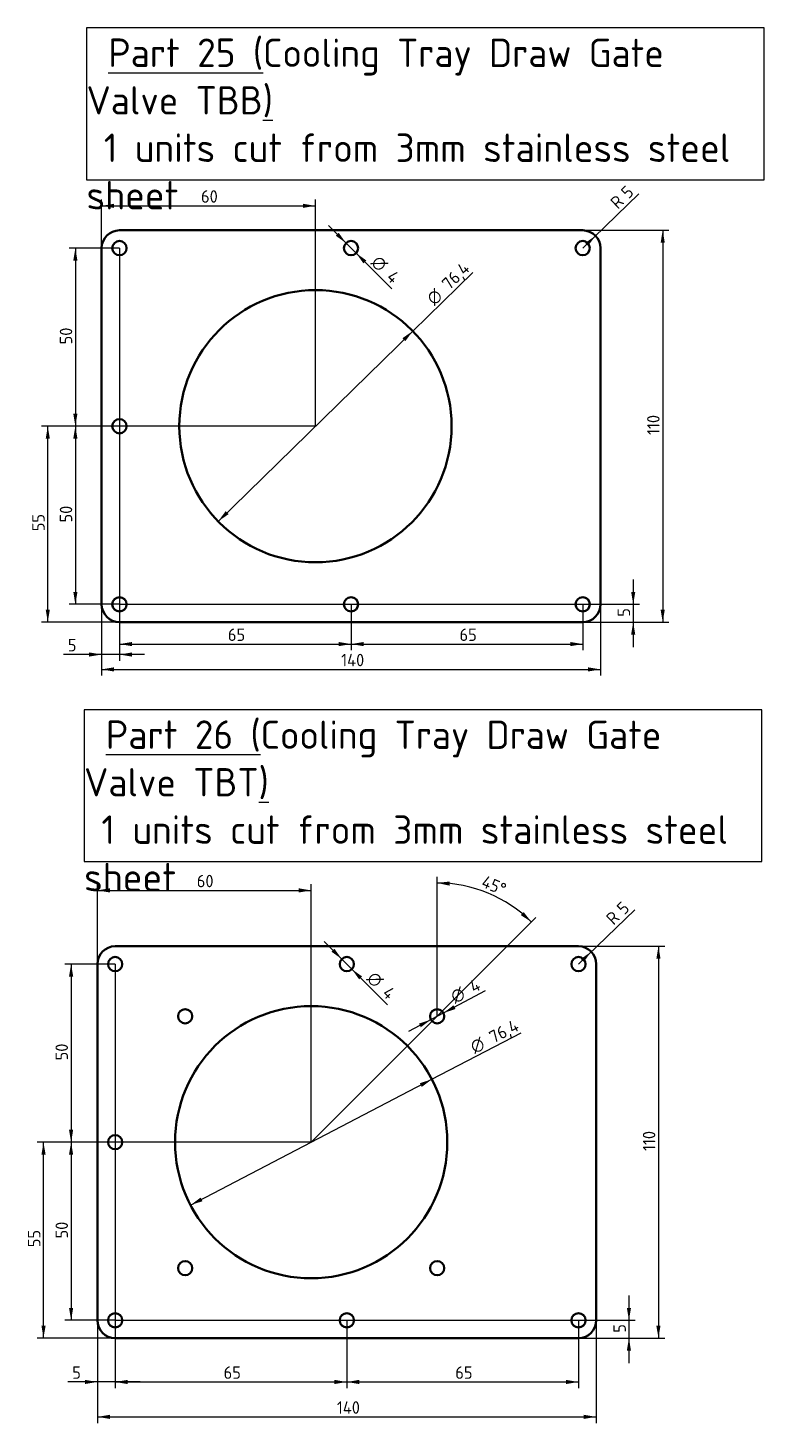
# Model space of a CAD drawing. Header units: millimetres. Extents: x 35 to 1325, y 100 to 832.
# Drawn here: x 34.7 to 241.3, y 391.8 to 783.5 of the extents above; entities that cross this region are included whole.
import ezdxf
from ezdxf.enums import TextEntityAlignment as Align

# ---------------------------------------------------------------- set-up
doc = ezdxf.new("R2010")
doc.units = ezdxf.units.MM
doc.layers.add('Default', color=7, linetype='Continuous')
doc.layers.add('Dimensions', color=7, linetype='Continuous')
doc.styles.add('SEACAD_Solid_Edge_ISO', font='seiso.ttf')
doc.styles.add('SEACAD_Solid_Edge_ISO1_Symbols', font='semeci1.ttf')
doc.dimstyles.new('ISO_(mm)', dxfattribs={"dimtxt": 3.5, "dimasz": 3.5, "dimexe": 1.75, "dimexo": 0, "dimgap": 0.875, "dimtad": 1, "dimtxsty": 'SEACAD_Solid_Edge_ISO', "dimblk1": '_SE_FILLED', "dimblk2": '_SE_FILLED', "dimsah": 1, "dimcen": 1.75, "dimadec": 0, "dimazin": 0, "dimtfac": 0.5, "dimtmove": 0, "dimatfit": 3, "dimfxl": 1, "dimarcsym": 0})

# ---------------------------------------------------------------- blocks, each defined once
blk = doc.blocks.new('DMBLK282')
at = {"layer": 'Dimensions', "linetype": 'Continuous', "lineweight": 25}
for points in [[(58.9, 602.77), (58.9, 603.94), (55.4, 603.36)], [(191.9, 602.77), (195.4, 603.36), (191.9, 603.94)]]:
    blk.add_hatch(color=7, dxfattribs=at).paths.add_polyline_path(points)
at = {"layer": 'Dimensions', "color": 7, "linetype": 'Continuous', "lineweight": 25}
for p, q in [((55.4, 621.63), (55.4, 601.61)), ((195.4, 621.63), (195.4, 601.61)), ((55.4, 603.36), (195.4, 603.36))]:
    blk.add_line(p, q, dxfattribs=at)
at = {"layer": 'Dimensions', "color": 7, "linetype": 'Continuous', "lineweight": 25, "style": 'SEACAD_Solid_Edge_ISO'}
blk.add_text('140', height=3.5, dxfattribs=at).set_placement((122.62, 607.73), align=Align.TOP_LEFT)
blk = doc.blocks.new('_SE_FILLED')
at = {"color": 0}
blk.add_line((0, 0), (-1, 0), dxfattribs=at)
blk.add_solid([(0, 0), (-1, -0.1665), (-1, 0.1665), (0, 0)], dxfattribs=at)
blk = doc.blocks.new('DMBLK283')
at = {"layer": 'Dimensions', "linetype": 'Continuous', "lineweight": 25}
for points in [[(213.43, 723.13), (212.84, 726.63), (212.26, 723.13)], [(213.43, 620.13), (212.26, 620.13), (212.84, 616.63)]]:
    blk.add_hatch(color=7, dxfattribs=at).paths.add_polyline_path(points)
at = {"layer": 'Dimensions', "color": 7, "linetype": 'Continuous', "lineweight": 25}
for p, q in [((190.4, 726.63), (214.59, 726.63)), ((212.84, 726.63), (212.84, 616.63)), ((190.4, 616.63), (214.59, 616.63))]:
    blk.add_line(p, q, dxfattribs=at)
at = {"layer": 'Dimensions', "color": 7, "linetype": 'Continuous', "lineweight": 25, "style": 'SEACAD_Solid_Edge_ISO'}
blk.add_text('110', height=3.5, rotation=90, dxfattribs=at).set_placement((208.47, 669.17), align=Align.TOP_LEFT)
blk = doc.blocks.new('DMBLK284')
at = {"layer": 'Dimensions', "linetype": 'Continuous', "lineweight": 25}
blk.add_hatch(color=7, dxfattribs=at).paths.add_polyline_path([(191.08, 723.09), (191.89, 722.26), (194, 725.11)])
at = {"layer": 'Dimensions', "color": 7, "linetype": 'Continuous', "lineweight": 25}
blk.add_line((190.4, 721.63), (206.18, 736.89), dxfattribs=at)
at = {"layer": 'Dimensions', "color": 7, "linetype": 'Continuous', "lineweight": 25, "style": 'SEACAD_Solid_Edge_ISO'}
for s, p in [('5', (200.82, 737.8)), ('R', (197.83, 734.9))]:
    blk.add_text(s, height=3.5, rotation=44.0472, dxfattribs=at).set_placement(p, align=Align.TOP_LEFT)
blk = doc.blocks.new('DMBLK285')
at = {"layer": 'Dimensions', "linetype": 'Continuous', "lineweight": 25}
for points in [[(139.79, 696.32), (140.61, 695.49), (142.7, 698.35)], [(90.2, 647.78), (88.1, 644.91), (91.01, 646.94)]]:
    blk.add_hatch(color=7, dxfattribs=at).paths.add_polyline_path(points)
at = {"layer": 'Dimensions', "color": 7, "linetype": 'Continuous', "lineweight": 25}
for p, q in [((142.7, 698.35), (159.54, 714.83)), ((88.1, 644.91), (142.7, 698.35))]:
    blk.add_line(p, q, dxfattribs=at)
for s, style, p in [('76,4', 'SEACAD_Solid_Edge_ISO', (150.54, 712.15)), ('O', 'SEACAD_Solid_Edge_ISO1_Symbols', (146.25, 707.95))]:
    blk.add_text(s, height=3.5, rotation=44.3848, dxfattribs=dict(at, style=style)).set_placement(p, align=Align.TOP_LEFT)
blk = doc.blocks.new('DMBLK286')
at = {"layer": 'Dimensions', "linetype": 'Continuous', "lineweight": 25}
for points in [[(58.9, 734.09), (55.4, 733.5), (58.9, 732.92)], [(111.9, 734.09), (111.9, 732.92), (115.4, 733.5)]]:
    blk.add_hatch(color=7, dxfattribs=at).paths.add_polyline_path(points)
at = {"layer": 'Dimensions', "color": 7, "linetype": 'Continuous', "lineweight": 25}
for p, q in [((55.4, 721.63), (55.4, 735.25)), ((55.4, 733.5), (115.4, 733.5)), ((115.4, 671.63), (115.4, 735.25))]:
    blk.add_line(p, q, dxfattribs=at)
at = {"layer": 'Dimensions', "color": 7, "linetype": 'Continuous', "lineweight": 25, "style": 'SEACAD_Solid_Edge_ISO'}
blk.add_text('60', height=3.5, dxfattribs=at).set_placement((83.29, 737.88), align=Align.TOP_LEFT)
blk = doc.blocks.new('DMBLK287')
at = {"layer": 'Dimensions', "linetype": 'Continuous', "lineweight": 25}
for points in [[(39.71, 668.13), (40.87, 668.13), (40.29, 671.63)], [(39.71, 620.13), (40.29, 616.63), (40.87, 620.13)]]:
    blk.add_hatch(color=7, dxfattribs=at).paths.add_polyline_path(points)
at = {"layer": 'Dimensions', "color": 7, "linetype": 'Continuous', "lineweight": 25}
for p, q in [((115.4, 671.63), (38.54, 671.63)), ((40.29, 616.63), (40.29, 671.63)), ((60.4, 616.63), (38.54, 616.63))]:
    blk.add_line(p, q, dxfattribs=at)
at = {"layer": 'Dimensions', "color": 7, "linetype": 'Continuous', "lineweight": 25, "style": 'SEACAD_Solid_Edge_ISO'}
blk.add_text('55', height=3.5, rotation=90, dxfattribs=at).set_placement((35.92, 642.14), align=Align.TOP_LEFT)
blk = doc.blocks.new('DMBLK304')
at = {"layer": 'Dimensions', "linetype": 'Continuous', "lineweight": 25}
for points in [[(205.15, 625.13), (203.98, 625.13), (204.57, 621.63)], [(205.15, 613.13), (204.57, 616.63), (203.98, 613.13)]]:
    blk.add_hatch(color=7, dxfattribs=at).paths.add_polyline_path(points)
at = {"layer": 'Dimensions', "color": 7, "linetype": 'Continuous', "lineweight": 25}
for p, q in [((204.57, 628.63), (204.57, 609.63)), ((60.4, 621.63), (206.32, 621.63)), ((190.4, 616.63), (206.32, 616.63))]:
    blk.add_line(p, q, dxfattribs=at)
at = {"layer": 'Dimensions', "color": 7, "linetype": 'Continuous', "lineweight": 25, "style": 'SEACAD_Solid_Edge_ISO'}
blk.add_text('5', height=3.5, rotation=90, dxfattribs=at).set_placement((200.19, 618.14), align=Align.TOP_LEFT)
blk = doc.blocks.new('DMBLK305')
at = {"layer": 'Dimensions', "linetype": 'Continuous', "lineweight": 25}
for points in [[(51.9, 606.96), (55.4, 607.54), (51.9, 608.12)], [(63.9, 606.96), (63.9, 608.12), (60.4, 607.54)]]:
    blk.add_hatch(color=7, dxfattribs=at).paths.add_polyline_path(points)
at = {"layer": 'Dimensions', "color": 7, "linetype": 'Continuous', "lineweight": 25}
for p, q in [((60.4, 721.63), (60.4, 605.79)), ((55.4, 621.63), (55.4, 605.79)), ((67.4, 607.54), (44.7, 607.54))]:
    blk.add_line(p, q, dxfattribs=at)
at = {"layer": 'Dimensions', "color": 7, "linetype": 'Continuous', "lineweight": 25, "style": 'SEACAD_Solid_Edge_ISO'}
blk.add_text('5', height=3.5, dxfattribs=at).set_placement((45.92, 611.91), align=Align.TOP_LEFT)
blk = doc.blocks.new('DMBLK306')
at = {"layer": 'Dimensions', "linetype": 'Continuous', "lineweight": 25}
for points in [[(121.93, 725.93), (121.1, 725.11), (123.99, 723.05)], [(129.7, 718.15), (126.82, 720.22), (128.88, 717.33)]]:
    blk.add_hatch(color=7, dxfattribs=at).paths.add_polyline_path(points)
at = {"layer": 'Dimensions', "color": 7, "linetype": 'Continuous', "lineweight": 25}
for p, q in [((119.04, 728), (126.82, 720.22)), ((126.82, 720.22), (136.8, 710.22))]:
    blk.add_line(p, q, dxfattribs=at)
for s, style, p in [('O', 'SEACAD_Solid_Edge_ISO1_Symbols', (133.33, 719.89)), ('4', 'SEACAD_Solid_Edge_ISO', (137.57, 715.65))]:
    blk.add_text(s, height=3.5, rotation=314.9835, dxfattribs=dict(at, style=style)).set_placement(p, align=Align.TOP_LEFT)
blk = doc.blocks.new('DMBLK307')
at = {"layer": 'Dimensions', "linetype": 'Continuous', "lineweight": 25}
for points in [[(63.9, 609.88), (63.9, 611.05), (60.4, 610.47)], [(121.9, 609.88), (125.4, 610.47), (121.9, 611.05)]]:
    blk.add_hatch(color=7, dxfattribs=at).paths.add_polyline_path(points)
at = {"layer": 'Dimensions', "color": 7, "linetype": 'Continuous', "lineweight": 25}
for p, q in [((60.4, 621.63), (60.4, 608.72)), ((125.4, 621.63), (125.4, 608.72)), ((60.4, 610.47), (125.4, 610.47))]:
    blk.add_line(p, q, dxfattribs=at)
at = {"layer": 'Dimensions', "color": 7, "linetype": 'Continuous', "lineweight": 25, "style": 'SEACAD_Solid_Edge_ISO'}
blk.add_text('65', height=3.5, dxfattribs=at).set_placement((90.83, 614.84), align=Align.TOP_LEFT)
blk = doc.blocks.new('DMBLK308')
at = {"layer": 'Dimensions', "linetype": 'Continuous', "lineweight": 25}
for points in [[(128.9, 609.88), (128.9, 611.05), (125.4, 610.47)], [(186.9, 609.88), (190.4, 610.47), (186.9, 611.05)]]:
    blk.add_hatch(color=7, dxfattribs=at).paths.add_polyline_path(points)
at = {"layer": 'Dimensions', "color": 7, "linetype": 'Continuous', "lineweight": 25}
for p, q in [((125.4, 621.63), (125.4, 608.72)), ((190.4, 621.63), (190.4, 608.72)), ((125.4, 610.47), (190.4, 610.47))]:
    blk.add_line(p, q, dxfattribs=at)
at = {"layer": 'Dimensions', "color": 7, "linetype": 'Continuous', "lineweight": 25, "style": 'SEACAD_Solid_Edge_ISO'}
blk.add_text('65', height=3.5, dxfattribs=at).set_placement((155.83, 614.84), align=Align.TOP_LEFT)
blk = doc.blocks.new('DMBLK309')
at = {"layer": 'Dimensions', "linetype": 'Continuous', "lineweight": 25}
for points in [[(47.45, 668.13), (48.62, 668.13), (48.03, 671.63)], [(47.45, 625.13), (48.03, 621.63), (48.62, 625.13)]]:
    blk.add_hatch(color=7, dxfattribs=at).paths.add_polyline_path(points)
at = {"layer": 'Dimensions', "color": 7, "linetype": 'Continuous', "lineweight": 25}
for p, q in [((60.4, 671.63), (46.28, 671.63)), ((48.03, 671.63), (48.03, 621.63)), ((60.4, 621.63), (46.28, 621.63))]:
    blk.add_line(p, q, dxfattribs=at)
at = {"layer": 'Dimensions', "color": 7, "linetype": 'Continuous', "lineweight": 25, "style": 'SEACAD_Solid_Edge_ISO'}
blk.add_text('50', height=3.5, rotation=90, dxfattribs=at).set_placement((43.66, 644.6), align=Align.TOP_LEFT)
blk = doc.blocks.new('DMBLK310')
at = {"layer": 'Dimensions', "linetype": 'Continuous', "lineweight": 25}
for points in [[(47.45, 718.13), (48.62, 718.13), (48.03, 721.63)], [(47.45, 675.13), (48.03, 671.63), (48.62, 675.13)]]:
    blk.add_hatch(color=7, dxfattribs=at).paths.add_polyline_path(points)
at = {"layer": 'Dimensions', "color": 7, "linetype": 'Continuous', "lineweight": 25}
for p, q in [((60.4, 721.63), (46.28, 721.63)), ((48.03, 721.63), (48.03, 671.63)), ((60.4, 671.63), (46.28, 671.63))]:
    blk.add_line(p, q, dxfattribs=at)
at = {"layer": 'Dimensions', "color": 7, "linetype": 'Continuous', "lineweight": 25, "style": 'SEACAD_Solid_Edge_ISO'}
blk.add_text('50', height=3.5, rotation=90, dxfattribs=at).set_placement((43.66, 694.6), align=Align.TOP_LEFT)
blk = doc.blocks.new('DMBLK320')
at = {"layer": 'Dimensions', "linetype": 'Continuous', "lineweight": 25}
for points in [[(57.71, 392.93), (57.71, 394.09), (54.21, 393.51)], [(190.71, 392.93), (194.21, 393.51), (190.71, 394.09)]]:
    blk.add_hatch(color=7, dxfattribs=at).paths.add_polyline_path(points)
at = {"layer": 'Dimensions', "color": 7, "linetype": 'Continuous', "lineweight": 25}
for p, q in [((54.21, 420.62), (54.21, 391.76)), ((194.21, 420.62), (194.21, 391.76)), ((54.21, 393.51), (194.21, 393.51))]:
    blk.add_line(p, q, dxfattribs=at)
at = {"layer": 'Dimensions', "color": 7, "linetype": 'Continuous', "lineweight": 25, "style": 'SEACAD_Solid_Edge_ISO'}
blk.add_text('140', height=3.5, dxfattribs=at).set_placement((121.42, 397.89), align=Align.TOP_LEFT)
blk = doc.blocks.new('DMBLK321')
at = {"layer": 'Dimensions', "linetype": 'Continuous', "lineweight": 25}
for points in [[(212.23, 522.12), (211.65, 525.62), (211.06, 522.12)], [(212.23, 419.12), (211.06, 419.12), (211.65, 415.62)]]:
    blk.add_hatch(color=7, dxfattribs=at).paths.add_polyline_path(points)
at = {"layer": 'Dimensions', "color": 7, "linetype": 'Continuous', "lineweight": 25}
for p, q in [((189.21, 525.62), (213.4, 525.62)), ((211.65, 525.62), (211.65, 415.62)), ((189.21, 415.62), (213.4, 415.62))]:
    blk.add_line(p, q, dxfattribs=at)
at = {"layer": 'Dimensions', "color": 7, "linetype": 'Continuous', "lineweight": 25, "style": 'SEACAD_Solid_Edge_ISO'}
blk.add_text('110', height=3.5, rotation=90, dxfattribs=at).set_placement((207.27, 468.15), align=Align.TOP_LEFT)
blk = doc.blocks.new('DMBLK322')
at = {"layer": 'Dimensions', "linetype": 'Continuous', "lineweight": 25}
blk.add_hatch(color=7, dxfattribs=at).paths.add_polyline_path([(189.88, 522.08), (190.69, 521.24), (192.8, 524.1)])
at = {"layer": 'Dimensions', "color": 7, "linetype": 'Continuous', "lineweight": 25}
blk.add_line((189.21, 520.62), (204.98, 535.88), dxfattribs=at)
at = {"layer": 'Dimensions', "color": 7, "linetype": 'Continuous', "lineweight": 25, "style": 'SEACAD_Solid_Edge_ISO'}
for s, p in [('5', (199.63, 536.79)), ('R', (196.63, 533.89))]:
    blk.add_text(s, height=3.5, rotation=44.0472, dxfattribs=at).set_placement(p, align=Align.TOP_LEFT)
blk = doc.blocks.new('DMBLK323')
at = {"layer": 'Dimensions', "linetype": 'Continuous', "lineweight": 25}
for points in [[(144.7, 487.18), (145.24, 486.15), (148.08, 488.28)], [(83.17, 455.09), (80.33, 452.96), (83.71, 454.06)]]:
    blk.add_hatch(color=7, dxfattribs=at).paths.add_polyline_path(points)
at = {"layer": 'Dimensions', "color": 7, "linetype": 'Continuous', "lineweight": 25}
for p, q in [((148.08, 488.28), (173.12, 501.34)), ((80.33, 452.96), (148.08, 488.28))]:
    blk.add_line(p, q, dxfattribs=at)
for s, style, p in [('76,4', 'SEACAD_Solid_Edge_ISO', (163.74, 501.38)), ('O', 'SEACAD_Solid_Edge_ISO1_Symbols', (158.42, 498.61))]:
    blk.add_text(s, height=3.5, rotation=27.5402, dxfattribs=dict(at, style=style)).set_placement(p, align=Align.TOP_LEFT)
blk = doc.blocks.new('DMBLK324')
at = {"layer": 'Dimensions', "linetype": 'Continuous', "lineweight": 25}
for points in [[(57.71, 541.9), (54.21, 541.31), (57.71, 540.73)], [(110.71, 541.9), (110.71, 540.73), (114.21, 541.31)]]:
    blk.add_hatch(color=7, dxfattribs=at).paths.add_polyline_path(points)
at = {"layer": 'Dimensions', "color": 7, "linetype": 'Continuous', "lineweight": 25}
for p, q in [((54.21, 520.62), (54.21, 543.06)), ((54.21, 541.31), (114.21, 541.31)), ((114.21, 470.62), (114.21, 543.06))]:
    blk.add_line(p, q, dxfattribs=at)
at = {"layer": 'Dimensions', "color": 7, "linetype": 'Continuous', "lineweight": 25, "style": 'SEACAD_Solid_Edge_ISO'}
blk.add_text('60', height=3.5, dxfattribs=at).set_placement((82.1, 545.69), align=Align.TOP_LEFT)
blk = doc.blocks.new('DMBLK325')
at = {"layer": 'Dimensions', "linetype": 'Continuous', "lineweight": 25}
for points in [[(38.51, 467.12), (39.68, 467.12), (39.09, 470.62)], [(38.51, 419.12), (39.09, 415.62), (39.68, 419.12)]]:
    blk.add_hatch(color=7, dxfattribs=at).paths.add_polyline_path(points)
at = {"layer": 'Dimensions', "color": 7, "linetype": 'Continuous', "lineweight": 25}
for p, q in [((114.21, 470.62), (37.34, 470.62)), ((39.09, 415.62), (39.09, 470.62)), ((59.21, 415.62), (37.34, 415.62))]:
    blk.add_line(p, q, dxfattribs=at)
at = {"layer": 'Dimensions', "color": 7, "linetype": 'Continuous', "lineweight": 25, "style": 'SEACAD_Solid_Edge_ISO'}
blk.add_text('55', height=3.5, rotation=90, dxfattribs=at).set_placement((34.72, 441.13), align=Align.TOP_LEFT)
blk = doc.blocks.new('DMBLK326')
at = {"layer": 'Dimensions', "linetype": 'Continuous', "lineweight": 25}
for points in [[(203.95, 424.12), (202.79, 424.12), (203.37, 420.62)], [(203.95, 412.12), (203.37, 415.62), (202.79, 412.12)]]:
    blk.add_hatch(color=7, dxfattribs=at).paths.add_polyline_path(points)
at = {"layer": 'Dimensions', "color": 7, "linetype": 'Continuous', "lineweight": 25}
for p, q in [((203.37, 427.62), (203.37, 408.62)), ((59.21, 420.62), (205.12, 420.62)), ((189.21, 415.62), (205.12, 415.62))]:
    blk.add_line(p, q, dxfattribs=at)
at = {"layer": 'Dimensions', "color": 7, "linetype": 'Continuous', "lineweight": 25, "style": 'SEACAD_Solid_Edge_ISO'}
blk.add_text('5', height=3.5, rotation=90, dxfattribs=at).set_placement((199, 417.13), align=Align.TOP_LEFT)
blk = doc.blocks.new('DMBLK327')
at = {"layer": 'Dimensions', "linetype": 'Continuous', "lineweight": 25}
for points in [[(50.71, 402.73), (54.21, 403.31), (50.71, 403.9)], [(62.71, 402.73), (62.71, 403.9), (59.21, 403.31)]]:
    blk.add_hatch(color=7, dxfattribs=at).paths.add_polyline_path(points)
at = {"layer": 'Dimensions', "color": 7, "linetype": 'Continuous', "lineweight": 25}
for p, q in [((59.21, 520.62), (59.21, 401.56)), ((54.21, 420.62), (54.21, 401.56)), ((66.21, 403.31), (45.94, 403.31))]:
    blk.add_line(p, q, dxfattribs=at)
at = {"layer": 'Dimensions', "color": 7, "linetype": 'Continuous', "lineweight": 25, "style": 'SEACAD_Solid_Edge_ISO'}
blk.add_text('5', height=3.5, dxfattribs=at).set_placement((47.16, 407.69), align=Align.TOP_LEFT)
blk = doc.blocks.new('DMBLK328')
at = {"layer": 'Dimensions', "linetype": 'Continuous', "lineweight": 25}
for points in [[(120.73, 524.92), (119.91, 524.1), (122.79, 522.03)], [(128.51, 517.14), (125.62, 519.2), (127.68, 516.32)]]:
    blk.add_hatch(color=7, dxfattribs=at).paths.add_polyline_path(points)
at = {"layer": 'Dimensions', "color": 7, "linetype": 'Continuous', "lineweight": 25}
for p, q in [((117.84, 526.99), (125.62, 519.2)), ((125.62, 519.2), (135.61, 509.21))]:
    blk.add_line(p, q, dxfattribs=at)
for s, style, p in [('O', 'SEACAD_Solid_Edge_ISO1_Symbols', (132.13, 518.88)), ('4', 'SEACAD_Solid_Edge_ISO', (136.37, 514.63))]:
    blk.add_text(s, height=3.5, rotation=314.9835, dxfattribs=dict(at, style=style)).set_placement(p, align=Align.TOP_LEFT)
blk = doc.blocks.new('DMBLK329')
at = {"layer": 'Dimensions', "linetype": 'Continuous', "lineweight": 25}
for points in [[(62.71, 402.73), (62.71, 403.9), (59.21, 403.31)], [(120.71, 402.73), (124.21, 403.31), (120.71, 403.9)]]:
    blk.add_hatch(color=7, dxfattribs=at).paths.add_polyline_path(points)
at = {"layer": 'Dimensions', "color": 7, "linetype": 'Continuous', "lineweight": 25}
for p, q in [((59.21, 420.62), (59.21, 401.56)), ((124.21, 420.62), (124.21, 401.56)), ((59.21, 403.31), (124.21, 403.31))]:
    blk.add_line(p, q, dxfattribs=at)
at = {"layer": 'Dimensions', "color": 7, "linetype": 'Continuous', "lineweight": 25, "style": 'SEACAD_Solid_Edge_ISO'}
blk.add_text('65', height=3.5, dxfattribs=at).set_placement((89.64, 407.69), align=Align.TOP_LEFT)
blk = doc.blocks.new('DMBLK330')
at = {"layer": 'Dimensions', "linetype": 'Continuous', "lineweight": 25}
for points in [[(127.71, 402.73), (127.71, 403.9), (124.21, 403.31)], [(185.71, 402.73), (189.21, 403.31), (185.71, 403.9)]]:
    blk.add_hatch(color=7, dxfattribs=at).paths.add_polyline_path(points)
at = {"layer": 'Dimensions', "color": 7, "linetype": 'Continuous', "lineweight": 25}
for p, q in [((124.21, 420.62), (124.21, 401.56)), ((189.21, 420.62), (189.21, 401.56)), ((124.21, 403.31), (189.21, 403.31))]:
    blk.add_line(p, q, dxfattribs=at)
at = {"layer": 'Dimensions', "color": 7, "linetype": 'Continuous', "lineweight": 25, "style": 'SEACAD_Solid_Edge_ISO'}
blk.add_text('65', height=3.5, dxfattribs=at).set_placement((154.64, 407.69), align=Align.TOP_LEFT)
blk = doc.blocks.new('DMBLK331')
at = {"layer": 'Dimensions', "linetype": 'Continuous', "lineweight": 25}
for points in [[(46.25, 467.12), (47.42, 467.12), (46.84, 470.62)], [(46.25, 424.12), (46.84, 420.62), (47.42, 424.12)]]:
    blk.add_hatch(color=7, dxfattribs=at).paths.add_polyline_path(points)
at = {"layer": 'Dimensions', "color": 7, "linetype": 'Continuous', "lineweight": 25}
for p, q in [((59.21, 470.62), (45.09, 470.62)), ((46.84, 470.62), (46.84, 420.62)), ((59.21, 420.62), (45.09, 420.62))]:
    blk.add_line(p, q, dxfattribs=at)
at = {"layer": 'Dimensions', "color": 7, "linetype": 'Continuous', "lineweight": 25, "style": 'SEACAD_Solid_Edge_ISO'}
blk.add_text('50', height=3.5, rotation=90, dxfattribs=at).set_placement((42.46, 443.59), align=Align.TOP_LEFT)
blk = doc.blocks.new('DMBLK332')
at = {"layer": 'Dimensions', "linetype": 'Continuous', "lineweight": 25}
for points in [[(46.25, 517.12), (47.42, 517.12), (46.84, 520.62)], [(46.25, 474.12), (46.84, 470.62), (47.42, 474.12)]]:
    blk.add_hatch(color=7, dxfattribs=at).paths.add_polyline_path(points)
at = {"layer": 'Dimensions', "color": 7, "linetype": 'Continuous', "lineweight": 25}
for p, q in [((59.21, 520.62), (45.09, 520.62)), ((46.84, 520.62), (46.84, 470.62)), ((59.21, 470.62), (45.09, 470.62))]:
    blk.add_line(p, q, dxfattribs=at)
at = {"layer": 'Dimensions', "color": 7, "linetype": 'Continuous', "lineweight": 25, "style": 'SEACAD_Solid_Edge_ISO'}
blk.add_text('50', height=3.5, rotation=90, dxfattribs=at).set_placement((42.46, 493.59), align=Align.TOP_LEFT)
blk = doc.blocks.new('DMBLK333')
at = {"layer": 'Dimensions', "linetype": 'Continuous', "lineweight": 25}
for points in [[(154.15, 509.06), (151.33, 506.91), (154.7, 508.03)], [(144.43, 503.92), (144.97, 502.89), (147.79, 505.04)]]:
    blk.add_hatch(color=7, dxfattribs=at).paths.add_polyline_path(points)
at = {"layer": 'Dimensions', "color": 7, "linetype": 'Continuous', "lineweight": 25}
for p, q in [((151.33, 506.91), (163.16, 513.17)), ((141.61, 501.76), (151.33, 506.91))]:
    blk.add_line(p, q, dxfattribs=at)
for s, style, p in [('O', 'SEACAD_Solid_Edge_ISO1_Symbols', (152.9, 512.69)), ('4', 'SEACAD_Solid_Edge_ISO', (158.21, 515.5))]:
    blk.add_text(s, height=3.5, rotation=27.8916, dxfattribs=dict(at, style=style)).set_placement(p, align=Align.TOP_LEFT)
blk = doc.blocks.new('DMBLK334')
at = {"layer": 'Dimensions', "linetype": 'Continuous', "lineweight": 25}
for points in [[(153.08, 543.81), (149.56, 543.4), (153.03, 542.65)], [(173.04, 534.36), (176.02, 532.44), (173.83, 535.22)]]:
    blk.add_hatch(color=7, dxfattribs=at).paths.add_polyline_path(points)
at = {"layer": 'Dimensions', "color": 7, "linetype": 'Continuous', "lineweight": 25}
for p, q in [((149.56, 505.97), (149.56, 545.15)), ((114.21, 470.62), (177.26, 533.67))]:
    blk.add_line(p, q, dxfattribs=at)
blk.add_arc((149.56, 505.97), 37.42, 45, 90, dxfattribs=at)
at = {"layer": 'Dimensions', "color": 7, "linetype": 'Continuous', "lineweight": 25, "style": 'SEACAD_Solid_Edge_ISO'}
blk.add_text('45°', height=3.5, rotation=337.5, dxfattribs=at).set_placement((163.02, 545.64), align=Align.TOP_LEFT)

msp = doc.modelspace()

# ---------------------------------------------------------------- linework, layer by layer
at = {"layer": 'Default', "color": 7, "linetype": 'Continuous', "lineweight": 50}
for p, q in [((190.403, 726.632), (60.403, 726.632)), ((55.403, 721.632), (55.403, 621.632)), ((195.403, 621.632), (195.403, 721.632)), ((60.403, 616.632), (190.403, 616.632)), ((189.206, 525.62), (59.206, 525.62)), ((54.206, 520.62), (54.206, 420.62)), ((194.206, 420.62), (194.206, 520.62)), ((59.206, 415.62), (189.206, 415.62))]:
    msp.add_line(p, q, dxfattribs=at)
at = {"layer": 'Default', "color": 7, "linetype": 'Continuous', "lineweight": 30}
for points in [[(51.159, 783.457), (51.159, 740.823), (241.291, 740.823), (241.291, 783.457), (51.159, 783.457)], [(50.494, 592.016), (50.494, 549.382), (240.627, 549.382), (240.627, 592.016), (50.494, 592.016)]]:
    msp.add_lwpolyline(points, dxfattribs=at)
at = {"layer": 'Default', "color": 7, "linetype": 'Continuous', "lineweight": 50}
for centre, radius in [((60.403, 721.632), 2), ((125.403, 721.632), 2), ((190.403, 721.632), 2), ((115.403, 671.632), 38.2), ((60.403, 671.632), 2), ((60.403, 621.632), 2), ((125.403, 621.632), 2), ((190.403, 621.632), 2), ((59.206, 520.62), 2), ((124.206, 520.62), 2), ((189.206, 520.62), 2), ((114.206, 470.62), 38.2), ((78.851, 505.975), 2), ((149.561, 505.975), 2), ((59.206, 470.62), 2), ((78.851, 435.264), 2), ((149.561, 435.264), 2), ((59.206, 420.62), 2), ((124.206, 420.62), 2), ((189.206, 420.62), 2)]:
    msp.add_circle(centre, radius, dxfattribs=at)
for centre, start, end in [((60.403, 721.632), 90, 180), ((190.403, 721.632), 0, 90), ((60.403, 621.632), 180, 270), ((190.403, 621.632), 270, 0), ((59.206, 520.62), 90, 180), ((189.206, 520.62), 0, 90), ((59.206, 420.62), 180, 270), ((189.206, 420.62), 270, 0)]:
    msp.add_arc(centre, 5, start, end, dxfattribs=at)

# ---------------------------------------------------------------- texts
at = {"layer": 'Default', "char_height": 10.054167, "width": 190.13251, "attachment_point": 1}
for s, insert in [('{\\fSolid Edge ISO|b0||i0||c0|p34;\\C7;\\L\\H10.05416667;\\W1.;\\T1.; }{\\fSolid Edge ISO|b0||i0||c0|p34;\\C7;\\L\\H8.;\\W1.;\\T1.;Part 25 (}{\\fSolid Edge ISO|b0||i0||c0|p34;\\C7;\\H7.9375;\\W1.;Cooling Tray Draw Gate Valve TBB}{\\fSolid Edge ISO|b0||i0||c0|p34;\\C7;\\L\\H8.;\\W1.;\\T1.;) \\P}{\\fSolid Edge ISO|b0||i0||c0|p34;\\C7;\\H8.;\\W1.;\\T1.; 1 units cut from 3mm stainless steel sheet}', (51.159, 780.486)), ('{\\fSolid Edge ISO|b0||i0||c0|p34;\\C7;\\L\\H10.05416667;\\W1.;\\T1.; }{\\fSolid Edge ISO|b0||i0||c0|p34;\\C7;\\L\\H8.;\\W1.;\\T1.;Part 26 (}{\\fSolid Edge ISO|b0||i0||c0|p34;\\C7;\\H7.9375;\\W1.;Cooling Tray Draw Gate Valve TBT}{\\fSolid Edge ISO|b0||i0||c0|p34;\\C7;\\L\\H8.;\\W1.;\\T1.;) \\P}{\\fSolid Edge ISO|b0||i0||c0|p34;\\C7;\\H8.;\\W1.;\\T1.; 1 units cut from 3mm stainless steel sheet}', (50.494, 589.046))]:
    msp.add_mtext(s, dxfattribs=dict(at, insert=insert))

# ---------------------------------------------------------------- dimensions: what is measured, and where the dimension line sits
at = {"layer": 'Dimensions', "color": 7, "linetype": 'Continuous', "lineweight": 25}
for base, p1, p2, picture, middle in [((115.403, 733.505), (55.403, 721.632), (115.403, 671.632), 'DMBLK286', (85.403, 733.505)), ((55.403, 607.54), (60.403, 721.632), (55.403, 721.632), 'DMBLK305', (49.138, 607.54)), ((114.206, 541.315), (54.206, 520.62), (114.206, 470.62), 'DMBLK324', (84.206, 541.315)), ((54.206, 403.313), (59.206, 520.62), (54.206, 520.62), 'DMBLK327', (50.376, 403.313))]:
    dim = msp.add_linear_dim(base=base, p1=p1, p2=p2, text='\\A1;<>', dimstyle='ISO_(mm)', dxfattribs=at)
    dim.commit()
    dim.dimension.update_dxf_attribs({"geometry": picture, "text_midpoint": middle, "dimtype": 160})
for center, mpoint, picture, middle in [((190.403, 721.632), (193.996, 725.109), 'DMBLK284', (199.99, 730.906)), ((189.206, 520.62), (192.8, 524.096), 'DMBLK322', (198.794, 529.893))]:
    dim = msp.add_radius_dim(center=center, mpoint=mpoint, text='\\A1;<>', dimstyle='ISO_(mm)', override={"dimtolj": 1}, dxfattribs=at)
    dim.commit()
    dim.dimension.update_dxf_attribs({"geometry": picture, "text_midpoint": middle, "dimtype": 164})
for p1, p2, picture, middle in [((123.989, 723.047), (126.816, 720.218), 'DMBLK306', (129.371, 717.662)), ((88.103, 644.912), (142.703, 698.352), 'DMBLK285', (148.439, 703.967)), ((122.792, 522.034), (125.62, 519.205), 'DMBLK328', (128.175, 516.649)), ((147.794, 505.039), (151.329, 506.911), 'DMBLK333', (153.868, 508.255)), ((80.335, 452.957), (148.078, 488.282), 'DMBLK323', (159.354, 494.162))]:
    dim = msp.add_diameter_dim_2p(p1=p1, p2=p2, text='\\A1;<>', dimstyle='ISO_(mm)', override={"dimtmove": 1, "dimtolj": 1}, dxfattribs=at)
    dim.commit()
    dim.dimension.update_dxf_attribs({"geometry": picture, "text_midpoint": middle, "dimtype": 163})
for base, p1, p2, angle, picture, middle, dimtype in [((212.843, 726.632), (190.403, 726.632), (190.403, 616.632), 270, 'DMBLK283', (212.843, 671.632), 161), ((48.033, 721.632), (60.403, 721.632), (60.403, 671.632), 270, 'DMBLK310', (48.033, 696.632), 161), ((40.291, 671.632), (60.403, 616.632), (115.403, 671.632), 90, 'DMBLK287', (40.291, 644.132), 160), ((48.033, 671.632), (60.403, 671.632), (60.403, 621.632), 270, 'DMBLK309', (48.033, 646.632), 161), ((204.567, 621.632), (60.403, 621.632), (60.403, 616.632), 270, 'DMBLK304', (204.567, 619.132), 161), ((55.403, 603.358), (55.403, 621.632), (195.403, 621.632), 0, 'DMBLK282', (125.403, 603.358), 161), ((60.403, 610.467), (60.403, 621.632), (125.403, 621.632), 0, 'DMBLK307', (92.903, 610.467), 161), ((125.403, 610.467), (125.403, 621.632), (190.403, 621.632), 0, 'DMBLK308', (157.903, 610.467), 161), ((211.646, 525.62), (189.206, 525.62), (189.206, 415.62), 270, 'DMBLK321', (211.646, 470.62), 161), ((46.836, 520.62), (59.206, 520.62), (59.206, 470.62), 270, 'DMBLK332', (46.836, 495.62), 161), ((39.094, 470.62), (59.206, 415.62), (114.206, 470.62), 90, 'DMBLK325', (39.094, 443.12), 160), ((46.836, 470.62), (59.206, 470.62), (59.206, 420.62), 270, 'DMBLK331', (46.836, 445.62), 161), ((203.37, 420.62), (59.206, 420.62), (59.206, 415.62), 270, 'DMBLK326', (203.37, 418.12), 161), ((54.206, 393.512), (54.206, 420.62), (194.206, 420.62), 0, 'DMBLK320', (124.206, 393.512), 161), ((59.206, 403.313), (59.206, 420.62), (124.206, 420.62), 0, 'DMBLK329', (91.706, 403.313), 161), ((124.206, 403.313), (124.206, 420.62), (189.206, 420.62), 0, 'DMBLK330', (156.706, 403.313), 161)]:
    dim = msp.add_linear_dim(base=base, p1=p1, p2=p2, angle=angle, text='\\A1;<>', dimstyle='ISO_(mm)', dxfattribs=at)
    dim.commit()
    dim.dimension.update_dxf_attribs({"geometry": picture, "text_midpoint": middle, "dimtype": dimtype})
dim = msp.add_angular_dim_2l(base=(163.882, 540.547), line1=((149.561, 505.975), (149.561, 505.985)), line2=((149.561, 505.975), (114.206, 470.62)), text='\\A1;<>', dimstyle='ISO_(mm)', override={"dimtolj": 1}, dxfattribs=at)
dim.commit()
dim.dimension.update_dxf_attribs({"geometry": 'DMBLK334', "text_midpoint": (163.882, 540.547), "dimtype": 162})

doc.saveas('drawing.dxf')
